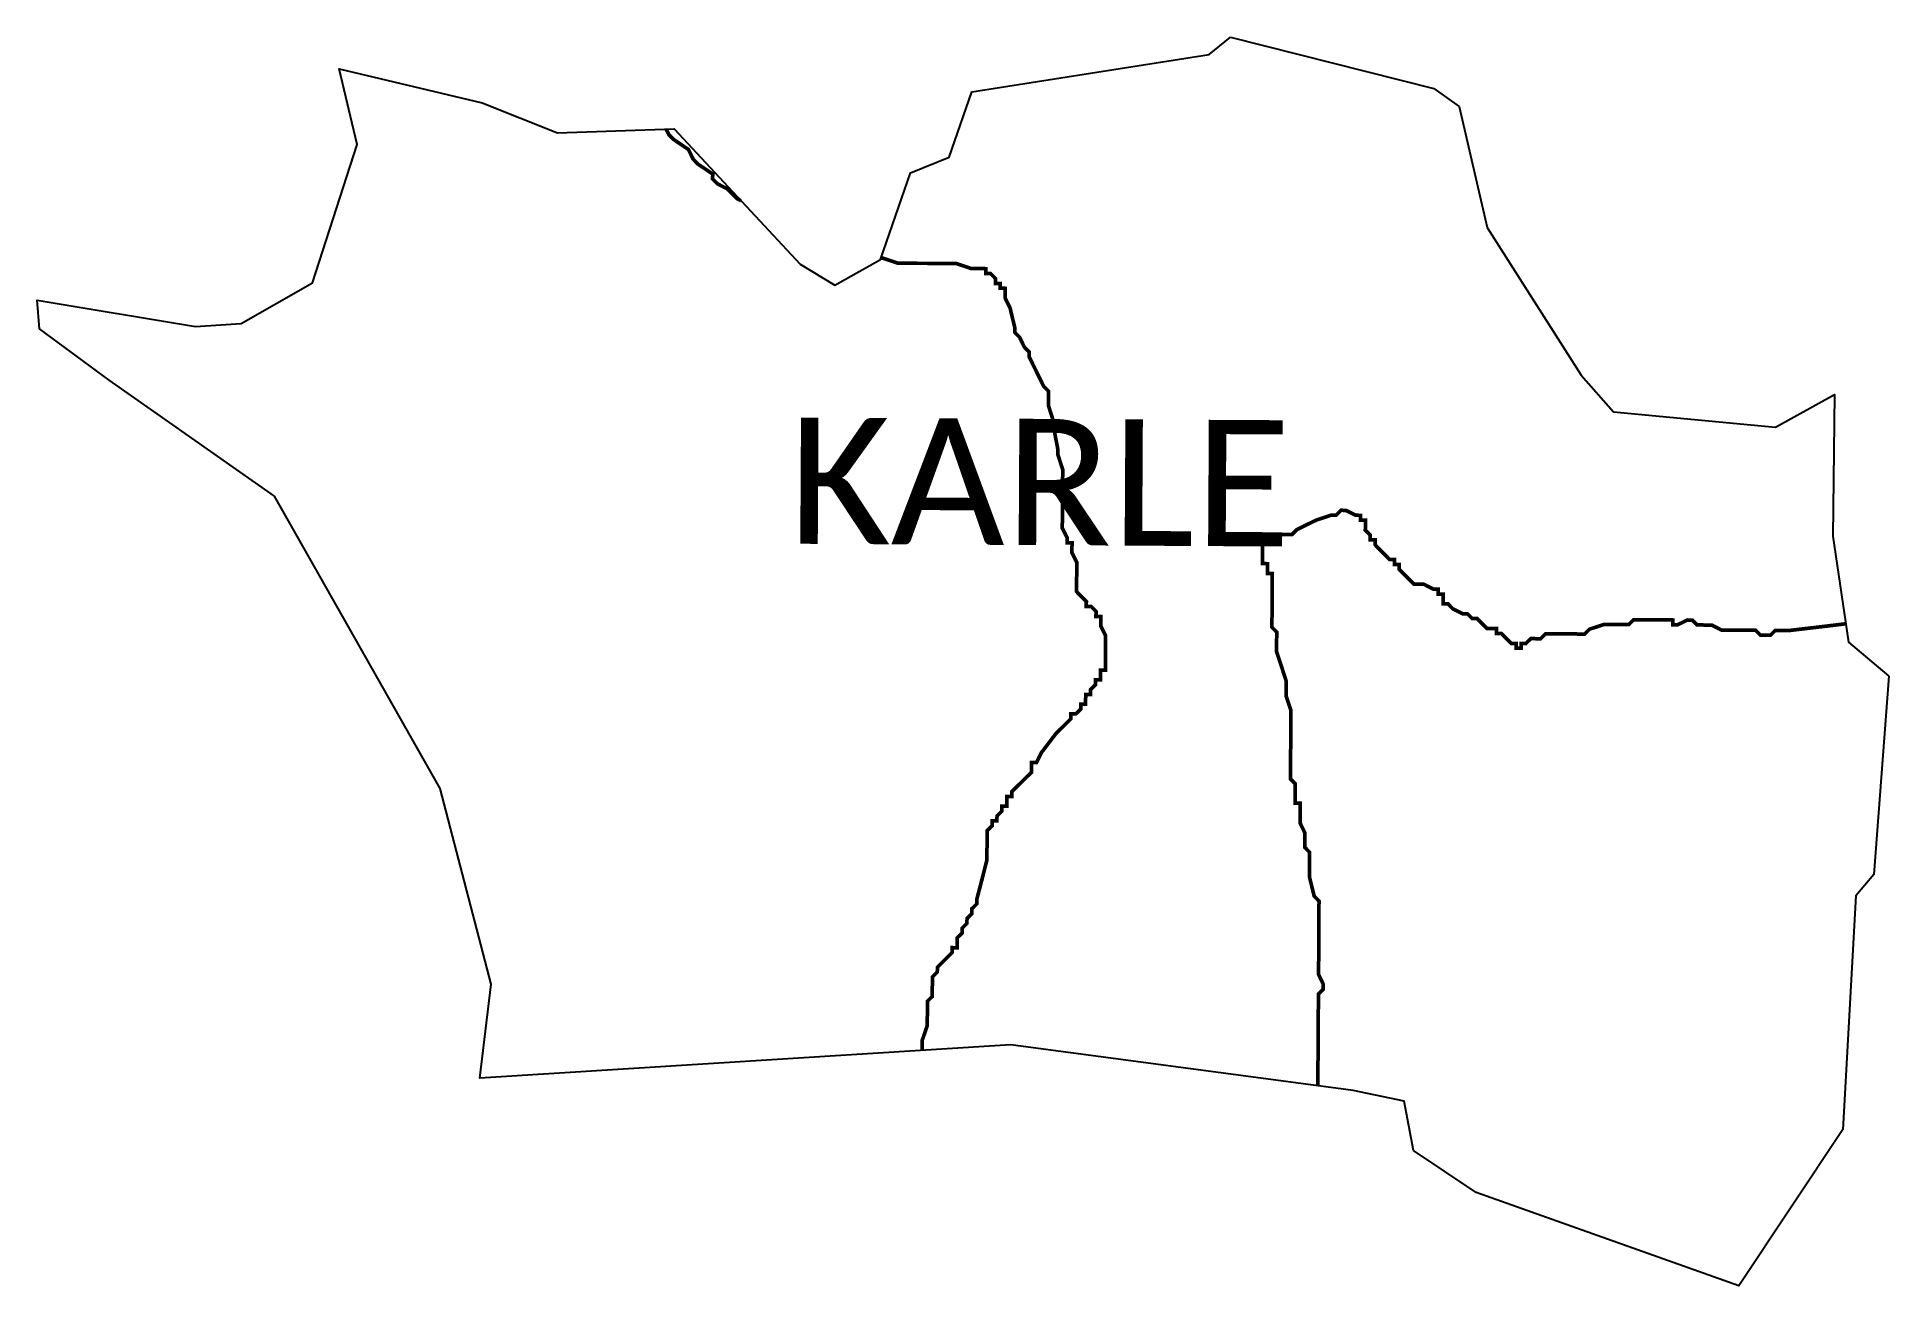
# Model space of a CAD drawing. Header units: metres. Extents: x 318967 to 320493, y 1877618 to 1878647.
import ezdxf

# ---------------------------------------------------------------- set-up
doc = ezdxf.new("R2010")
doc.units = ezdxf.units.M
for name, color, linetype in [('HAZARDS LINE', 1, 'Continuous'), ('village', 3, 'Continuous'), ('VILLAGE NAME', 250, 'Continuous')]:
    doc.layers.add(name, color=color, linetype=linetype)
doc.styles.get("Standard").update_dxf_attribs({"font": 'simplex.shx'})

msp = doc.modelspace()

# ---------------------------------------------------------------- linework, layer by layer
at = {"color": 3, "true_color": 0x00ff00, "flags": 128}
msp.add_lwpolyline([(319932.7, 1878632.2), (319950.4, 1878646.7)], dxfattribs=at)
at = {"layer": 'HAZARDS LINE', "lineweight": 18, "const_width": 3.02}
for points in [[(319547.1, 1878511.8), (319543.8, 1878513.5), (319539.8, 1878517.6), (319535.8, 1878521.6), (319527.7, 1878525.7), (319523.7, 1878529.7), (319523.8, 1878533.8), (319511.7, 1878541.9), (319507.7, 1878546), (319503.8, 1878554), (319491.7, 1878562.2), (319487.7, 1878566.2), (319485.5, 1878570.7)], [(319696.3, 1877811.7), (319696.3, 1877811.9), (319696.4, 1877819.9), (319700.5, 1877832), (319700.5, 1877836), (319700.6, 1877840), (319700.6, 1877844), (319700.6, 1877848.1), (319700.6, 1877852.1), (319704.7, 1877856.1), (319704.7, 1877860.1), (319704.7, 1877864.2), (319704.8, 1877868.2), (319704.8, 1877872.2), (319708.8, 1877876.2), (319708.9, 1877880.2), (319712.9, 1877884.2), (319717, 1877888.2), (319721, 1877892.2), (319721, 1877896.3), (319725.1, 1877896.2), (319725.1, 1877900.3), (319725.1, 1877904.3), (319729.2, 1877908.3), (319729.2, 1877912.3), (319733.2, 1877916.3), (319733.3, 1877920.3), (319737.3, 1877924.3), (319737.3, 1877928.4), (319741.4, 1877932.4), (319741.4, 1877936.4), (319745.6, 1877952.5), (319749.7, 1877968.6), (319749.7, 1877972.6), (319749.7, 1877976.6), (319749.8, 1877980.6), (319749.8, 1877988.7), (319749.8, 1877992.7), (319753.9, 1877996.7), (319753.9, 1878000.8), (319757.9, 1878000.7), (319758, 1878004.8), (319762, 1878008.8), (319762, 1878012.8), (319766.1, 1878012.8), (319766.1, 1878020.8), (319770.1, 1878020.8), (319770.2, 1878024.8), (319774.2, 1878028.8), (319778.3, 1878032.8), (319786.4, 1878040.8), (319786.4, 1878048.9), (319790.5, 1878048.8), (319794.5, 1878056.9), (319806.7, 1878072.9), (319810.8, 1878076.9), (319814.8, 1878080.9), (319818.9, 1878084.9), (319818.9, 1878088.9), (319822.9, 1878088.9), (319827, 1878092.9), (319827, 1878096.9), (319831, 1878096.9), (319831, 1878100.9), (319831.1, 1878105), (319835.1, 1878104.9), (319835.1, 1878109), (319839.2, 1878113), (319839.2, 1878117), (319843.2, 1878117), (319843.3, 1878121), (319843.3, 1878125), (319847.3, 1878125), (319847.4, 1878133.1), (319847.4, 1878141.1), (319847.4, 1878145.1), (319847.5, 1878149.2), (319847.5, 1878153.2), (319843.5, 1878161.3), (319843.5, 1878165.3), (319843.6, 1878169.3), (319839.5, 1878169.3), (319839.6, 1878173.4), (319835.6, 1878177.4), (319831.5, 1878177.5), (319831.6, 1878181.5), (319827.6, 1878185.5), (319823.6, 1878189.6), (319823.6, 1878193.6), (319823.6, 1878197.6), (319823.6, 1878201.7), (319823.7, 1878205.7), (319823.7, 1878209.7), (319823.7, 1878213.7), (319819.7, 1878221.8), (319819.8, 1878229.9), (319815.8, 1878229.9), (319815.8, 1878233.9), (319811.8, 1878242), (319811.8, 1878246), (319811.9, 1878250.1), (319811.9, 1878258.1), (319811.9, 1878262.1), (319812, 1878274.2), (319812, 1878278.2), (319812.1, 1878286.3), (319812.1, 1878290.3), (319808.2, 1878302.4), (319808.2, 1878306.5), (319804.3, 1878326.6), (319804.3, 1878330.6), (319800.4, 1878342.8), (319800.4, 1878350.8), (319800.4, 1878354.8), (319796.4, 1878358.9), (319788.5, 1878375), (319784.5, 1878383.1), (319784.5, 1878387.1), (319780.5, 1878391.2), (319776.6, 1878399.3), (319772.6, 1878403.3), (319772.6, 1878407.4), (319768.7, 1878423.5), (319764.7, 1878431.6), (319764.7, 1878435.6), (319764.7, 1878439.6), (319760.7, 1878439.7), (319760.7, 1878443.7), (319756.7, 1878443.7), (319756.7, 1878447.7), (319752.7, 1878451.8), (319748.7, 1878451.8), (319748.7, 1878455.8), (319744.7, 1878455.9), (319736.7, 1878455.9), (319724.6, 1878460), (319720.6, 1878460), (319700.5, 1878460.2), (319692.4, 1878460.2), (319676.3, 1878460.3), (319664.2, 1878464.4), (319662.5, 1878464.4)], [(320457.2, 1878163.2), (320443.4, 1878161.5), (320411.2, 1878157.7), (320403.1, 1878157.7), (320399.1, 1878157.7), (320395.1, 1878153.7), (320391, 1878153.8), (320387, 1878153.8), (320383, 1878157.8), (320379, 1878157.9), (320370.9, 1878157.9), (320366.9, 1878157.9), (320362.9, 1878158), (320358.9, 1878158), (320354.8, 1878158), (320346.8, 1878162.1), (320342.8, 1878162.1), (320338.8, 1878162.2), (320334.7, 1878162.2), (320330.7, 1878166.2), (320326.7, 1878166.3), (320318.6, 1878162.3), (320314.6, 1878162.3), (320314.6, 1878166.3), (320310.6, 1878166.4), (320306.6, 1878166.4), (320298.5, 1878166.4), (320294.5, 1878166.5), (320290.5, 1878166.5), (320282.4, 1878166.5), (320278.4, 1878162.5), (320274.3, 1878162.6), (320270.3, 1878162.6), (320266.3, 1878162.6), (320258.2, 1878162.7), (320246.1, 1878158.7), (320242.1, 1878154.7), (320238, 1878154.7), (320234, 1878154.8), (320230, 1878154.8), (320226, 1878154.8), (320221.9, 1878154.8), (320217.9, 1878154.9), (320213.9, 1878154.9), (320209.9, 1878154.9), (320205.8, 1878150.9), (320201.8, 1878150.9), (320197.8, 1878151), (320193.7, 1878147), (320189.7, 1878147), (320189.7, 1878143), (320185.6, 1878143), (320185.7, 1878147), (320181.6, 1878147), (320173.6, 1878155.1), (320169.6, 1878155.2), (320169.6, 1878159.2), (320165.6, 1878159.2), (320161.6, 1878159.3), (320157.6, 1878163.3), (320153.6, 1878167.4), (320149.5, 1878167.4), (320145.5, 1878171.4), (320141.5, 1878171.5), (320133.5, 1878175.5), (320129.5, 1878179.6), (320125.5, 1878179.6), (320125.5, 1878183.6), (320125.5, 1878187.7), (320121.5, 1878187.7), (320121.5, 1878191.7), (320117.5, 1878191.7), (320109.5, 1878195.8), (320105.4, 1878195.8), (320101.4, 1878195.9), (320097.4, 1878199.9), (320093.4, 1878204), (320089.4, 1878208), (320089.4, 1878212.1), (320085.4, 1878212.1), (320085.4, 1878216.1), (320081.4, 1878216.1), (320077.4, 1878220.2), (320073.4, 1878224.2), (320069.4, 1878228.3), (320069.4, 1878232.3), (320065.4, 1878232.3), (320065.4, 1878236.4), (320061.4, 1878240.4), (320061.5, 1878248.5), (320057.5, 1878248.5), (320057.5, 1878252.5), (320053.5, 1878252.6), (320045.4, 1878256.6), (320041.4, 1878256.7), (320037.4, 1878252.7), (320033.3, 1878252.7), (320021.2, 1878248.7), (320013.1, 1878244.8), (320005.1, 1878240.8), (320001, 1878236.8), (319997, 1878236.8), (319993, 1878236.8), (319984.9, 1878232.9), (319980.9, 1878232.9), (319976.8, 1878232.9), (319976.8, 1878228.9), (319976.8, 1878224.9), (319976.8, 1878220.8), (319976.7, 1878212.8), (319980.7, 1878212.7), (319980.7, 1878208.7), (319980.7, 1878204.7), (319984.7, 1878204.7), (319984.7, 1878200.6), (319984.7, 1878196.6), (319984.6, 1878192.6), (319984.6, 1878188.6), (319984.6, 1878184.5), (319984.6, 1878180.5), (319984.5, 1878164.4), (319984.4, 1878160.4), (319988.4, 1878156.3), (319988.3, 1878140.2), (319992.3, 1878128.1), (319996.2, 1878116), (319996.1, 1878103.9), (320000.1, 1878091.8), (320000, 1878083.8), (320000, 1878071.7), (319999.9, 1878059.6), (319999.9, 1878055.6), (319999.8, 1878051.5), (319999.8, 1878047.5), (319999.8, 1878043.5), (319999.8, 1878039.5), (319999.7, 1878035.4), (320003.7, 1878031.4), (320003.7, 1878027.4), (320003.7, 1878023.3), (320003.6, 1878015.3), (320007.7, 1878015.3), (320007.6, 1878011.2), (320007.6, 1878007.2), (320007.6, 1877999.1), (320011.5, 1877991.1), (320011.5, 1877987), (320011.5, 1877983), (320011.5, 1877979), (320015.5, 1877974.9), (320015.4, 1877966.9), (320015.4, 1877962.9), (320015.4, 1877958.8), (320015.3, 1877954.8), (320019.3, 1877938.7), (320023.3, 1877934.6), (320023.2, 1877930.6), (320023.2, 1877926.6), (320023.2, 1877922.5), (320023.2, 1877918.5), (320023.1, 1877914.5), (320023.1, 1877910.5), (320023, 1877898.4), (320023, 1877894.3), (320023, 1877890.3), (320023, 1877886.3), (320022.9, 1877882.3), (320022.9, 1877874.2), (320026.8, 1877866.1), (320026.8, 1877862.1), (320022.8, 1877858.1), (320022.7, 1877854.1), (320022.7, 1877850.1), (320022.7, 1877846), (320022.6, 1877838), (320022.6, 1877833.9), (320022.5, 1877821.9), (320022.5, 1877813.8), (320022.5, 1877809.8), (320022.4, 1877801.7), (320022.3, 1877789.7), (320022.3, 1877782.4)]]:
    msp.add_lwpolyline(points, dxfattribs=at)
at = {"layer": 'village', "color": 3, "true_color": 0x00ff00}
for points in [[(319950.4, 1878646.7, 0), (320117.8, 1878604.4, 0), (320138.7, 1878589.3, 0), (320161.8, 1878489.6, 0), (320239.3, 1878368.1, 0), (320265.9, 1878337.8, 0), (320399.3, 1878325.1, 0), (320447.9, 1878352.1, 0), (320446.6, 1878235.5, 0), (320459.5, 1878147.9, 0), (320492.8, 1878119.9, 0)], [(320492.8, 1878119.9, 0), (320480.3, 1877956.7, 0), (320465.6, 1877939, 0), (320454.7, 1877746.4, 0), (320369.1, 1877617.5, 0), (320152.6, 1877694.6, 0), (320101.2, 1877729.2, 0), (320093.5, 1877769.9, 0), (320051.3, 1877778.5, 0), (319769.4, 1877816.3, 0), (319332, 1877788.7, 0), (319341.2, 1877866.3, 0), (319299.4, 1878027.4, 0), (319162.7, 1878268.4, 0), (319026.7, 1878363.9, 0), (318969.1, 1878406.3, 0), (318967.2, 1878429.9, 0), (319097.8, 1878408.2, 0), (319135.2, 1878410.6, 0), (319194.1, 1878444.1, 0), (319230.8, 1878558.2, 0), (319216.1, 1878620.6, 0), (319333.8, 1878592.5, 0), (319395.8, 1878567.7, 0), (319491.9, 1878571, 0), (319595.9, 1878459.4, 0), (319624.3, 1878442.3, 0), (319662.1, 1878463.3, 0), (319686.6, 1878534.7, 0), (319718.7, 1878547.7, 0), (319737.2, 1878601.4, 0), (319932.7, 1878632.2, 0)]]:
    msp.add_polyline3d(points, dxfattribs=at)

# ---------------------------------------------------------------- texts
at = {"layer": 'VILLAGE NAME', "insert": (319586.7, 1878333.2), "char_height": 104.042, "attachment_point": 1, "rotation": 359.6762}
msp.add_mtext_dynamic_manual_height_columns('{\\fCalibri|b0|i0|c0|p34;KARLE}', width=619.922, gutter_width=520.2, heights=[0], dxfattribs=at)

doc.saveas('drawing.dxf')
